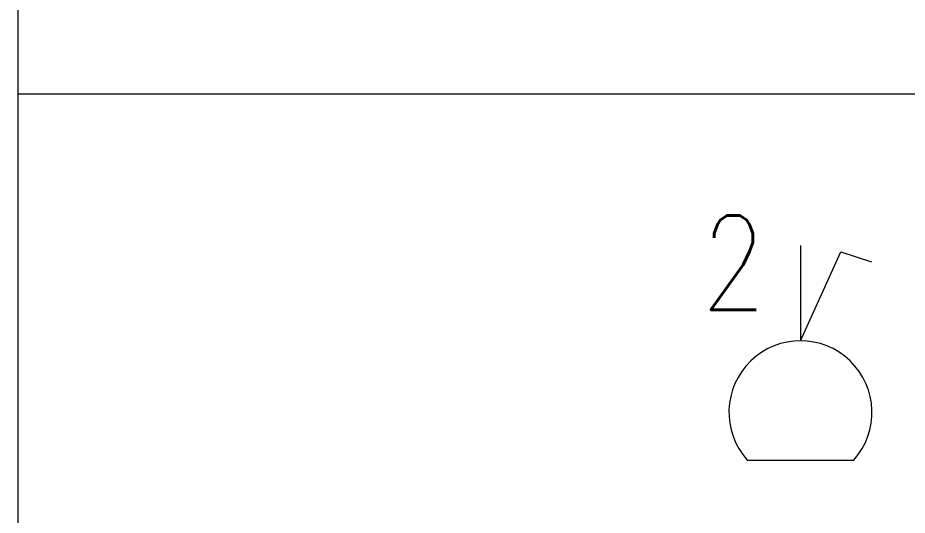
# Model space of a CAD drawing. Header units: millimetres. Extents: x -1834842 to 700335, y -490313101 to 518363.
# Drawn here: x -1341058 to -1339169, y 315105 to 316161 of the extents above; entities that cross this region are included whole.
import ezdxf
from ezdxf.enums import TextEntityAlignment as Align

# ---------------------------------------------------------------- set-up
doc = ezdxf.new("R2010")
doc.units = ezdxf.units.MM
doc.header["$LTSCALE"] = 0.5
doc.layers.add('LEG', color=7, linetype='Continuous')
doc.styles.add('SIMPLEX_PSE', font='simplex.shx', dxfattribs={"width": 0.8})

msp = doc.modelspace()

# ---------------------------------------------------------------- linework, layer by layer
at = {"layer": 'LEG', "color": 7, "lineweight": 13}
for p, q in [((-1341057.3, 318273.4), (-1341057.8, 288565.4, 0)), ((-1341057.3, 316000), (-1325900.7, 315999))]:
    msp.add_line(p, q, dxfattribs=at)
at = {"layer": 'LEG', "color": 1, "lineweight": 13}
msp.add_line((-1339395.9, 315678.2), (-1339395.9, 315475.7), dxfattribs=at)
at = {"layer": 'LEG', "color": 1, "lineweight": 13, "elevation": 0}
msp.add_lwpolyline([(-1339395.9, 315475.7), (-1339309.9, 315664.8), (-1339245.3, 315643.3)], dxfattribs=at)
msp.add_lwpolyline([(-1339509.1, 315222.5), (-1339282.7, 315222.5, 2.236068), (-1339509.1, 315222.5)], format="xyb", dxfattribs=at)

# ---------------------------------------------------------------- texts
at = {"layer": 'LEG', "color": 1, "lineweight": 13, "style": 'SIMPLEX_PSE', "width": 0.8}
msp.add_text('2', height=200, rotation=0, dxfattribs=at).set_placement((-1339538.1, 315541.7, 77454.2), align=Align.CENTER)

doc.saveas('drawing.dxf')
